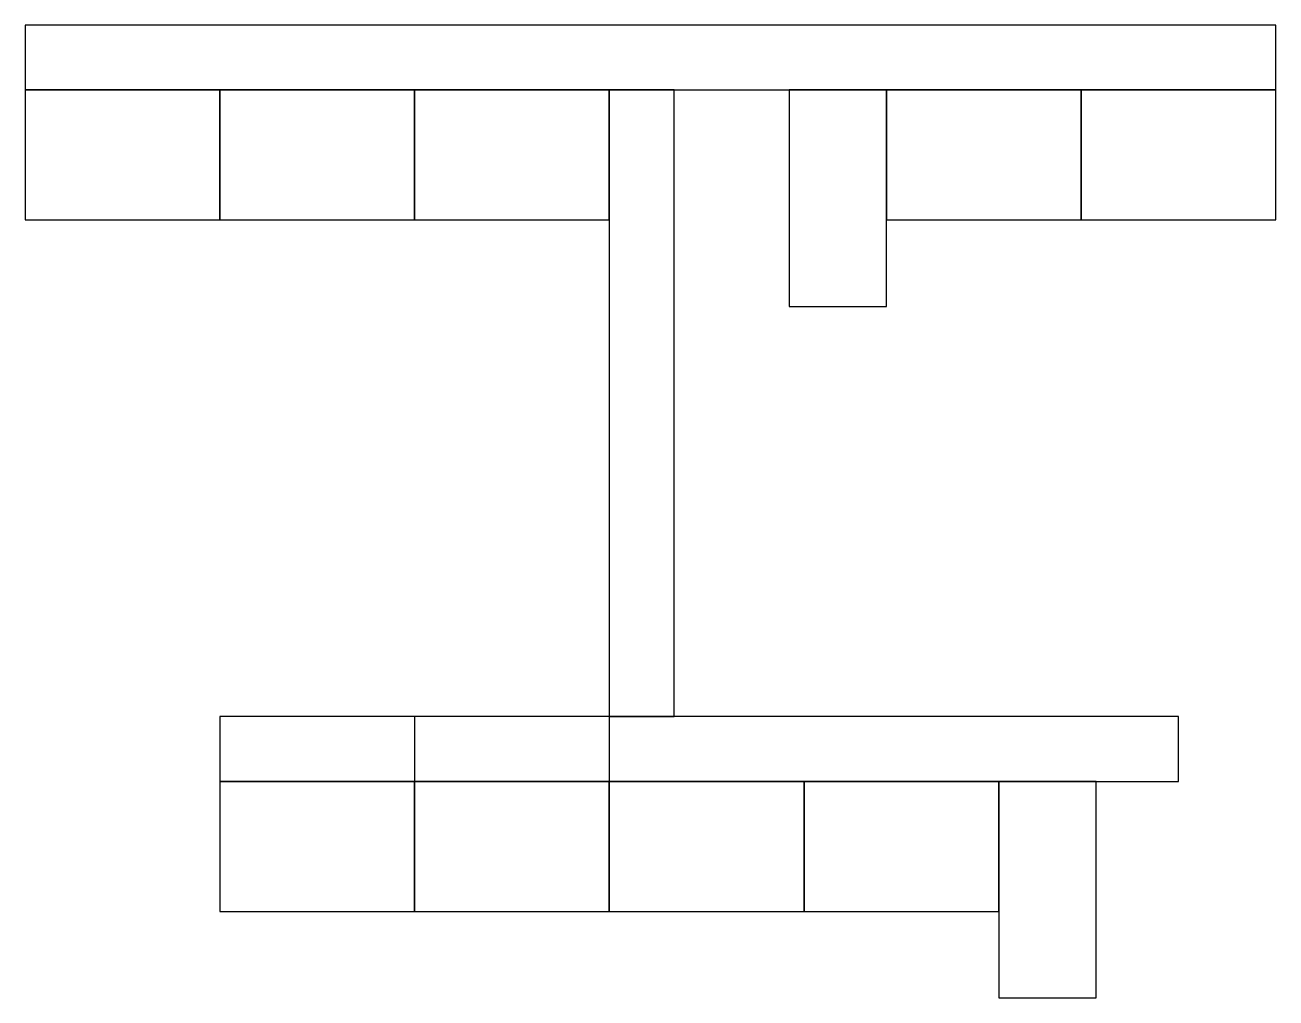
# Model space of a CAD drawing. Header units: millimetres. Extents: x 3645 to 61453, y 2900 to 47845.
import ezdxf

# ---------------------------------------------------------------- set-up
doc = ezdxf.new("R2010")
doc.units = ezdxf.units.MM
for name, color, linetype in [('10500', 3, 'Continuous'), ('14000', 4, 'Continuous'), ('17500', 5, 'Continuous'), ('3500', 1, 'Continuous'), ('7000', 2, 'Continuous')]:
    doc.layers.add(name, color=color, linetype=linetype)

msp = doc.modelspace()

# ---------------------------------------------------------------- linework, layer by layer
at = {"color": 2}
for points in [[(12645, 44845), (61453, 44845), (61453, 47845), (3645, 47845), (3645, 44845)], [(12645, 12900), (56953, 12900), (56953, 15900), (12645, 15900), (12645, 12900)]]:
    msp.add_lwpolyline(points, close=True, dxfattribs=at)
at = {"color": 1}
for points in [[(3645, 44845), (3645, 38845), (12645, 38845), (12645, 44845), (3645, 44845)], [(12645, 44845), (12645, 38845), (21645, 38845), (21645, 44845), (12645, 44845)], [(21645, 44845), (21645, 38845), (30645, 38845), (30645, 44845), (21645, 44845)], [(43453, 44845), (43453, 38845), (52453, 38845), (52453, 44845), (43453, 44845)], [(52453, 44845), (52453, 38845), (61453, 38845), (61453, 44845), (52453, 44845)], [(12645, 12900), (12645, 6900), (21645, 6900), (21645, 12900), (12645, 12900)], [(21645, 12900), (21645, 6900), (30645, 6900), (30645, 12900), (21645, 12900)], [(30645, 12900), (30645, 6900), (39645, 6900), (39645, 12900), (30645, 12900)], [(39645, 12900), (39645, 6900), (48645, 6900), (48645, 12900), (39645, 12900)]]:
    msp.add_lwpolyline(points, close=True, dxfattribs=at)
at = {"color": 3}
for points in [[(38953, 44845), (38953, 34845), (43453, 34845), (43453, 44845), (38953, 44845)], [(48645, 12900), (48645, 2900), (53145, 2900), (53145, 12900), (48645, 12900)]]:
    msp.add_lwpolyline(points, close=True, dxfattribs=at)
at = {"layer": '10500', "color": 2, "elevation": 10500}
for points in [[(12645, 44845), (61453, 44845), (61453, 47845), (3645, 47845), (3645, 44845)], [(33645, 15900), (33645, 44845), (30645, 44845), (30645, 15900), (33645, 15900)], [(21645, 12900), (56953, 12900), (56953, 15900), (21645, 15900), (21645, 12900)]]:
    msp.add_lwpolyline(points, close=True, dxfattribs=at)
at = {"layer": '10500', "color": 1, "elevation": 10500}
for points in [[(3645, 44845), (3645, 38845), (12645, 38845), (12645, 44845), (3645, 44845)], [(12645, 44845), (12645, 38845), (21645, 38845), (21645, 44845), (12645, 44845)], [(21645, 44845), (21645, 38845), (30645, 38845), (30645, 44845), (21645, 44845)], [(43453, 44845), (43453, 38845), (52453, 38845), (52453, 44845), (43453, 44845)], [(52453, 44845), (52453, 38845), (61453, 38845), (61453, 44845), (52453, 44845)], [(21645, 12900), (21645, 6900), (30645, 6900), (30645, 12900), (21645, 12900)], [(30645, 12900), (30645, 6900), (39645, 6900), (39645, 12900), (30645, 12900)], [(39645, 12900), (39645, 6900), (48645, 6900), (48645, 12900), (39645, 12900)]]:
    msp.add_lwpolyline(points, close=True, dxfattribs=at)
at = {"layer": '10500', "color": 3, "elevation": 10500}
for points in [[(38953, 44845), (38953, 34845), (43453, 34845), (43453, 44845), (38953, 44845)], [(48645, 12900), (48645, 2900), (53145, 2900), (53145, 12900), (48645, 12900)]]:
    msp.add_lwpolyline(points, close=True, dxfattribs=at)
at = {"layer": '14000', "color": 2, "elevation": 14000}
for points in [[(12645, 44845), (61453, 44845), (61453, 47845), (3645, 47845), (3645, 44845)], [(33645, 15900), (33645, 44845), (30645, 44845), (30645, 15900), (33645, 15900)], [(30645, 12900), (56953, 12900), (56953, 15900), (30645, 15900), (30645, 12900)]]:
    msp.add_lwpolyline(points, close=True, dxfattribs=at)
at = {"layer": '14000', "color": 1, "elevation": 14000}
for points in [[(3645, 44845), (3645, 38845), (12645, 38845), (12645, 44845), (3645, 44845)], [(12645, 44845), (12645, 38845), (21645, 38845), (21645, 44845), (12645, 44845)], [(21645, 44845), (21645, 38845), (30645, 38845), (30645, 44845), (21645, 44845)], [(43453, 44845), (43453, 38845), (52453, 38845), (52453, 44845), (43453, 44845)], [(52453, 44845), (52453, 38845), (61453, 38845), (61453, 44845), (52453, 44845)], [(30645, 12900), (30645, 6900), (39645, 6900), (39645, 12900), (30645, 12900)], [(39645, 12900), (39645, 6900), (48645, 6900), (48645, 12900), (39645, 12900)]]:
    msp.add_lwpolyline(points, close=True, dxfattribs=at)
at = {"layer": '14000', "color": 3, "elevation": 14000}
for points in [[(38953, 44845), (38953, 34845), (43453, 34845), (43453, 44845), (38953, 44845)], [(48645, 12900), (48645, 2900), (53145, 2900), (53145, 12900), (48645, 12900)]]:
    msp.add_lwpolyline(points, close=True, dxfattribs=at)
at = {"layer": '17500', "color": 2, "elevation": 17500}
for points in [[(12645, 44845), (61453, 44845), (61453, 47845), (3645, 47845), (3645, 44845)], [(33645, 15900), (33645, 44845), (30645, 44845), (30645, 15900), (33645, 15900)], [(30645, 12900), (56953, 12900), (56953, 15900), (30645, 15900), (30645, 12900)]]:
    msp.add_lwpolyline(points, close=True, dxfattribs=at)
at = {"layer": '17500', "color": 1, "elevation": 17500}
for points in [[(3645, 44845), (3645, 38845), (12645, 38845), (12645, 44845), (3645, 44845)], [(12645, 44845), (12645, 38845), (21645, 38845), (21645, 44845), (12645, 44845)], [(21645, 44845), (21645, 38845), (30645, 38845), (30645, 44845), (21645, 44845)], [(43453, 44845), (43453, 38845), (52453, 38845), (52453, 44845), (43453, 44845)], [(52453, 44845), (52453, 38845), (61453, 38845), (61453, 44845), (52453, 44845)]]:
    msp.add_lwpolyline(points, close=True, dxfattribs=at)
at = {"layer": '17500', "color": 3, "elevation": 17500}
for points in [[(38953, 44845), (38953, 34845), (43453, 34845), (43453, 44845), (38953, 44845)], [(48645, 12900), (48645, 2900), (53145, 2900), (53145, 12900), (48645, 12900)]]:
    msp.add_lwpolyline(points, close=True, dxfattribs=at)
at = {"layer": '3500', "color": 2, "elevation": 3500}
for points in [[(12645, 44845), (61453, 44845), (61453, 47845), (3645, 47845), (3645, 44845)], [(12645, 12900), (56953, 12900), (56953, 15900), (12645, 15900), (12645, 12900)]]:
    msp.add_lwpolyline(points, close=True, dxfattribs=at)
at = {"layer": '3500', "color": 1, "elevation": 3500}
for points in [[(3645, 44845), (3645, 38845), (12645, 38845), (12645, 44845), (3645, 44845)], [(12645, 44845), (12645, 38845), (21645, 38845), (21645, 44845), (12645, 44845)], [(21645, 44845), (21645, 38845), (30645, 38845), (30645, 44845), (21645, 44845)], [(43453, 44845), (43453, 38845), (52453, 38845), (52453, 44845), (43453, 44845)], [(52453, 44845), (52453, 38845), (61453, 38845), (61453, 44845), (52453, 44845)], [(12645, 12900), (12645, 6900), (21645, 6900), (21645, 12900), (12645, 12900)], [(21645, 12900), (21645, 6900), (30645, 6900), (30645, 12900), (21645, 12900)], [(30645, 12900), (30645, 6900), (39645, 6900), (39645, 12900), (30645, 12900)], [(39645, 12900), (39645, 6900), (48645, 6900), (48645, 12900), (39645, 12900)]]:
    msp.add_lwpolyline(points, close=True, dxfattribs=at)
at = {"layer": '3500', "color": 3, "elevation": 3500}
for points in [[(38953, 44845), (38953, 34845), (43453, 34845), (43453, 44845), (38953, 44845)], [(48645, 12900), (48645, 2900), (53145, 2900), (53145, 12900), (48645, 12900)]]:
    msp.add_lwpolyline(points, close=True, dxfattribs=at)
at = {"layer": '7000', "color": 2, "elevation": 7000}
for points in [[(12645, 44845), (61453, 44845), (61453, 47845), (3645, 47845), (3645, 44845)], [(33645, 15900), (33645, 44845), (30645, 44845), (30645, 15900), (33645, 15900)], [(12645, 12900), (56953, 12900), (56953, 15900), (12645, 15900), (12645, 12900)]]:
    msp.add_lwpolyline(points, close=True, dxfattribs=at)
at = {"layer": '7000', "color": 1, "elevation": 7000}
for points in [[(3645, 44845), (3645, 38845), (12645, 38845), (12645, 44845), (3645, 44845)], [(12645, 44845), (12645, 38845), (21645, 38845), (21645, 44845), (12645, 44845)], [(21645, 44845), (21645, 38845), (30645, 38845), (30645, 44845), (21645, 44845)], [(43453, 44845), (43453, 38845), (52453, 38845), (52453, 44845), (43453, 44845)], [(52453, 44845), (52453, 38845), (61453, 38845), (61453, 44845), (52453, 44845)], [(12645, 12900), (12645, 6900), (21645, 6900), (21645, 12900), (12645, 12900)], [(21645, 12900), (21645, 6900), (30645, 6900), (30645, 12900), (21645, 12900)], [(30645, 12900), (30645, 6900), (39645, 6900), (39645, 12900), (30645, 12900)], [(39645, 12900), (39645, 6900), (48645, 6900), (48645, 12900), (39645, 12900)]]:
    msp.add_lwpolyline(points, close=True, dxfattribs=at)
at = {"layer": '7000', "color": 3, "elevation": 7000}
for points in [[(38953, 44845), (38953, 34845), (43453, 34845), (43453, 44845), (38953, 44845)], [(48645, 12900), (48645, 2900), (53145, 2900), (53145, 12900), (48645, 12900)]]:
    msp.add_lwpolyline(points, close=True, dxfattribs=at)

doc.saveas('drawing.dxf')
